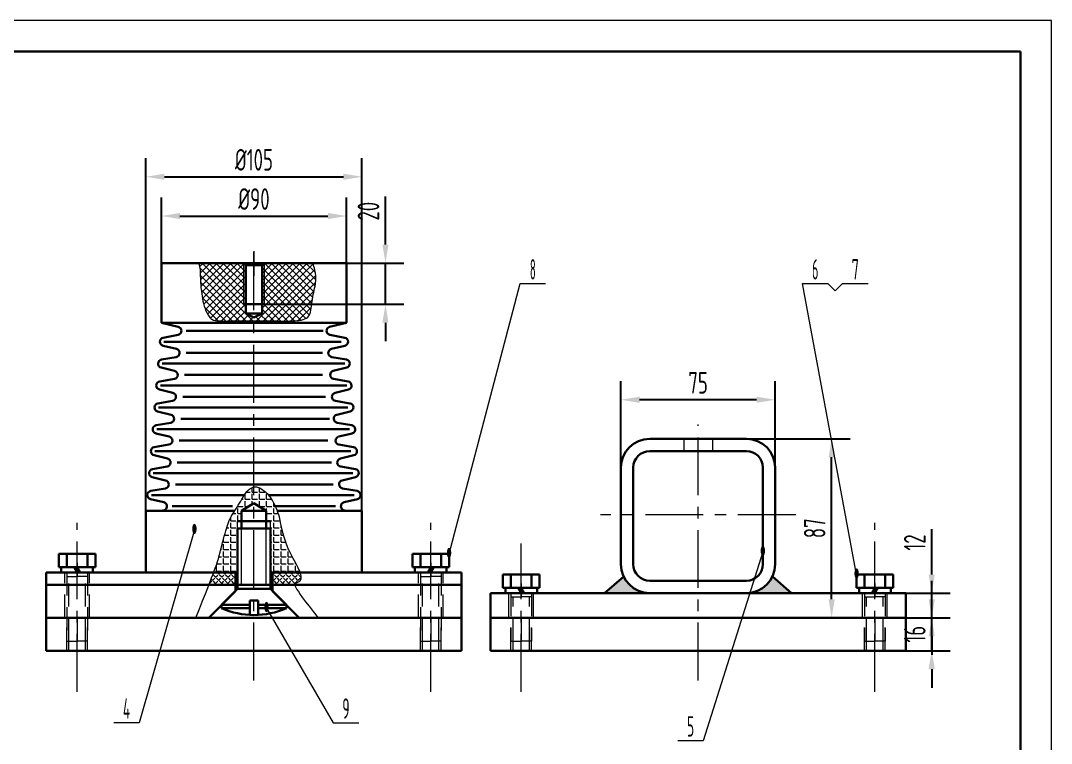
# Model space of a CAD drawing. Header units: millimetres. Extents: x 0 to 1260, y -18 to 891.
# Drawn here: x 759 to 1260, y 540 to 891 of the extents above; entities that cross this region are included whole.
import ezdxf
from ezdxf.enums import TextEntityAlignment as Align

# ---------------------------------------------------------------- set-up
doc = ezdxf.new("R2010")
doc.units = ezdxf.units.MM
doc.header["$LTSCALE"] = 30
doc.linetypes.add('F', pattern=[0.75, 0.5, -0.25])
doc.linetypes.add('G', pattern=[2, 1.25, -0.25, 0.25, -0.25])
doc.layers.get('0').update_dxf_attribs({"lineweight": 30})
doc.layers.get('DEFPOINTS').update_dxf_attribs({"lineweight": 30})
for name, color, linetype, lineweight in [('01', 7, 'Continuous', 30), ('02', 1, 'Continuous', 13), ('02C', 3, 'Continuous', 13), ('04', 2, 'F', 13), ('05', 4, 'G', 13), ('08', 1, 'Continuous', 13), ('11', 3, 'Continuous', 13)]:
    doc.layers.add(name, color=color, linetype=linetype, lineweight=lineweight)
doc.styles.get("Standard").update_dxf_attribs({"font": 'isocp', "width": 0.707, "bigfont": 'intecad.shx'})
doc.dimstyles.new('INTE', dxfattribs={"dimscale": 3, "dimtxt": 3.5, "dimasz": 3, "dimexe": 3, "dimexo": 0, "dimgap": 1, "dimtad": 1, "dimdec": 1, "dimdsep": 46, "dimtxsty": 'Standard', "dimcen": 0, "dimclrd": 1, "dimclre": 1, "dimclrt": 3, "dimaunit": 1, "dimadec": 0, "dimazin": 0, "dimtfac": 1, "dimtmove": 0, "dimatfit": 0, "dimfxl": 1, "dimarcsym": 0})

# ---------------------------------------------------------------- blocks, each defined once
blk = doc.blocks.new('*D21')
at = {"layer": '08', "color": 1, "lineweight": -2, "ltscale": 0.75}
for p, q in [((1201.81, 609.79), (1201.81, 618.79)), ((1189.16, 600.79), (1210.81, 600.79)), ((1201.81, 584.79), (1201.81, 600.79)), ((1189.16, 584.79), (1210.81, 584.79)), ((1201.81, 575.79), (1201.81, 566.79))]:
    blk.add_line(p, q, dxfattribs=at)
at = {"layer": '08', "color": 1, "ltscale": 0.75}
for points in [[(1200.31, 609.79), (1203.31, 609.79), (1201.81, 600.79)], [(1200.31, 575.79), (1203.31, 575.79), (1201.81, 584.79)]]:
    blk.add_solid(points, dxfattribs=at)
at = {"layer": 'DEFPOINTS', "color": 0, "ltscale": 0.75}
for p in [(1189.16, 600.79), (1201.81, 600.79), (1189.16, 584.79)]:
    blk.add_point(p, dxfattribs=at)
at = {"layer": '08', "color": 3, "ltscale": 0.75, "insert": (1193.56, 592.79), "char_height": 10.5, "attachment_point": 5, "rotation": 90}
blk.add_mtext('16', dxfattribs=at)
blk = doc.blocks.new('*D22')
at = {"layer": '08', "color": 1, "lineweight": -2, "ltscale": 0.75}
for p, q in [((1201.81, 621.79), (1201.81, 643.92)), ((1189.16, 612.79), (1210.81, 612.79)), ((1201.81, 600.79), (1201.81, 612.79)), ((1189.16, 600.79), (1210.81, 600.79)), ((1201.81, 591.79), (1201.81, 582.79))]:
    blk.add_line(p, q, dxfattribs=at)
at = {"layer": '08', "color": 1, "ltscale": 0.75}
for points in [[(1200.31, 621.79), (1203.31, 621.79), (1201.81, 612.79)], [(1200.31, 591.79), (1203.31, 591.79), (1201.81, 600.79)]]:
    blk.add_solid(points, dxfattribs=at)
at = {"layer": 'DEFPOINTS', "color": 0, "ltscale": 0.75}
for p in [(1189.16, 612.79), (1201.81, 612.79), (1189.16, 600.79)]:
    blk.add_point(p, dxfattribs=at)
at = {"layer": '08', "color": 3, "ltscale": 0.75, "insert": (1193.56, 637.36), "char_height": 10.5, "attachment_point": 5, "rotation": 90}
blk.add_mtext('12', dxfattribs=at)
blk = doc.blocks.new('*D23')
at = {"layer": '08', "color": 1, "lineweight": -2, "ltscale": 0.75}
for p, q in [((1106.39, 687.79), (1162.13, 687.79)), ((1153.13, 609.79), (1153.13, 678.79)), ((1189.16, 600.79), (1144.13, 600.79))]:
    blk.add_line(p, q, dxfattribs=at)
at = {"layer": '08', "color": 1, "ltscale": 0.75}
for points in [[(1151.63, 678.79), (1154.63, 678.79), (1153.13, 687.79)], [(1151.63, 609.79), (1154.63, 609.79), (1153.13, 600.79)]]:
    blk.add_solid(points, dxfattribs=at)
at = {"layer": 'DEFPOINTS', "color": 0, "ltscale": 0.75}
for p in [(1106.39, 687.79), (1153.13, 687.79), (1189.16, 600.79)]:
    blk.add_point(p, dxfattribs=at)
at = {"layer": '08', "color": 3, "ltscale": 0.75, "insert": (1144.88, 644.29), "char_height": 10.5, "attachment_point": 5, "rotation": 90}
blk.add_mtext('87', dxfattribs=at)
blk = doc.blocks.new('*D24')
at = {"layer": '08', "color": 1, "lineweight": -2, "ltscale": 0.75}
for p, q in [((827.16, 773.19), (827.16, 805.04)), ((917.16, 773.19), (917.16, 805.04)), ((836.16, 796.04), (908.16, 796.04))]:
    blk.add_line(p, q, dxfattribs=at)
at = {"layer": '08', "color": 1, "ltscale": 0.75}
for points in [[(836.16, 797.54), (836.16, 794.54), (827.16, 796.04)], [(908.16, 797.54), (908.16, 794.54), (917.16, 796.04)]]:
    blk.add_solid(points, dxfattribs=at)
at = {"layer": 'DEFPOINTS', "color": 0, "ltscale": 0.75}
for p in [(917.16, 796.04), (827.16, 773.19), (917.16, 773.19)]:
    blk.add_point(p, dxfattribs=at)
at = {"layer": '08', "color": 3, "ltscale": 0.75, "insert": (872.16, 804.29), "char_height": 10.5, "attachment_point": 5}
blk.add_mtext('%%c90', dxfattribs=at)
blk = doc.blocks.new('*D25')
at = {"layer": '08', "color": 1, "lineweight": -2, "ltscale": 0.75}
for p, q in [((819.66, 647.7), (819.66, 824.11)), ((924.66, 643.31), (924.66, 824.11)), ((828.66, 815.11), (915.66, 815.11))]:
    blk.add_line(p, q, dxfattribs=at)
at = {"layer": '08', "color": 1, "ltscale": 0.75}
for points in [[(828.66, 816.61), (828.66, 813.61), (819.66, 815.11)], [(915.66, 816.61), (915.66, 813.61), (924.66, 815.11)]]:
    blk.add_solid(points, dxfattribs=at)
at = {"layer": 'DEFPOINTS', "color": 0, "ltscale": 0.75}
for p in [(924.66, 815.11), (819.66, 647.7), (924.66, 643.31)]:
    blk.add_point(p, dxfattribs=at)
at = {"layer": '08', "color": 3, "ltscale": 0.75, "insert": (872.16, 823.36), "char_height": 10.5, "attachment_point": 5}
blk.add_mtext('%%c105', dxfattribs=at)
blk = doc.blocks.new('*D30')
at = {"layer": '08', "color": 1, "lineweight": -2, "ltscale": 0.75}
for p, q in [((1050.68, 674.41), (1050.68, 715.74)), ((1125.66, 671.11), (1125.66, 715.74)), ((1116.66, 706.74), (1059.68, 706.74))]:
    blk.add_line(p, q, dxfattribs=at)
at = {"layer": '08', "color": 1, "ltscale": 0.75}
for points in [[(1059.68, 708.24), (1059.68, 705.24), (1050.68, 706.74)], [(1116.66, 708.24), (1116.66, 705.24), (1125.66, 706.74)]]:
    blk.add_solid(points, dxfattribs=at)
at = {"layer": 'DEFPOINTS', "color": 0, "ltscale": 0.75}
for p in [(1050.68, 706.74), (1050.68, 674.41), (1125.66, 671.11)]:
    blk.add_point(p, dxfattribs=at)
at = {"layer": '08', "color": 3, "ltscale": 0.75, "insert": (1088.17, 714.99), "char_height": 10.5, "attachment_point": 5}
blk.add_mtext('75', dxfattribs=at)
blk = doc.blocks.new('*D32')
at = {"layer": '08', "color": 1, "lineweight": -2, "ltscale": 0.75}
for p, q in [((936.12, 782.19), (936.12, 805.55)), ((915.91, 773.19), (945.12, 773.19)), ((936.12, 753.19), (936.12, 773.19)), ((874.01, 753.19), (945.12, 753.19)), ((936.12, 744.19), (936.12, 735.19))]:
    blk.add_line(p, q, dxfattribs=at)
at = {"layer": '08', "color": 1, "ltscale": 0.75}
for points in [[(934.62, 782.19), (937.62, 782.19), (936.12, 773.19)], [(934.62, 744.19), (937.62, 744.19), (936.12, 753.19)]]:
    blk.add_solid(points, dxfattribs=at)
at = {"layer": 'DEFPOINTS', "color": 0, "ltscale": 0.75}
for p in [(915.91, 773.19), (936.12, 773.19), (874.01, 753.19)]:
    blk.add_point(p, dxfattribs=at)
at = {"layer": '08', "color": 3, "ltscale": 0.75, "insert": (927.87, 798.37), "char_height": 10.5, "attachment_point": 5, "rotation": 90}
blk.add_mtext('20', dxfattribs=at)
blk = doc.blocks.new('*U56')
at = {"layer": '01'}
for points in [[(415, 292), (25, 292)], [(415, 5), (415, 292)]]:
    blk.add_lwpolyline(points, dxfattribs=at)
at = {"layer": '02'}
for points in [[(420, 297), (0, 297)], [(420, 0), (420, 297)]]:
    blk.add_lwpolyline(points, dxfattribs=at)

msp = doc.modelspace()

# ---------------------------------------------------------------- hatches: boundary and pattern name
at = {"ltscale": 0.75}
for points in [[(1052.01, 620.79, 0.28969), (1064.66, 612.79), (1042.66, 612.79)], [(1124.31, 620.79, -0.28969), (1111.66, 612.79), (1133.66, 612.79)]]:
    msp.add_hatch(color=256, dxfattribs=at).paths.add_polyline_path(points)
at = {"layer": '02', "ltscale": 0.75}
h = msp.add_hatch(dxfattribs=at)
h.set_pattern_fill('ANSI37', color=256, scale=0.75, style=0)
h.set_pattern_definition([(45, (2778.5626, -269.402), (-1.683798, 1.683798), []), (135, (2778.5626, -269.402), (-1.683798, -1.683798), [])])
edge = h.paths.add_edge_path()
edge.add_line((867.16, 773.19), (867.16, 773.19))
edge.add_line((867.16, 773.19), (845.24, 773.19))
edge.add_spline(control_points=[(845.24, 773.19), (846.11, 771.09), (845.96, 765.04), (846.79, 756.86), (848.35, 749.71), (851.76, 745.31), (856.86, 744.92), (863.49, 745.13), (869.25, 745.17), (872.16, 745.16)], knot_values=[2.600882, 2.600882, 2.600882, 2.600882, 9.58944, 18.449346, 28.421198, 30.850792, 34.363706, 42.719943, 51.395843, 51.395843, 51.395843, 51.395843], degree=3, periodic=0)
edge.add_line((872.16, 745.16), (872.16, 746.72))
edge.add_line((872.16, 746.72), (868.16, 748.66))
edge.add_line((868.16, 748.66), (868.16, 748.66))
edge.add_line((868.16, 748.66), (868.16, 753.19))
edge.add_line((868.16, 753.19), (867.16, 753.19))
edge.add_line((867.16, 753.19), (867.16, 773.19))
edge = h.paths.add_edge_path()
edge.add_spline(control_points=[(888.16, 745.02), (889.14, 745.03), (892.73, 745.11), (899.91, 745.62), (900.11, 755.12), (902.32, 762.46), (902.38, 768.15), (901.21, 772.09), (900.91, 773.19)], knot_values=[67.590547, 67.590547, 67.590547, 67.590547, 70.454179, 77.819242, 85.708317, 94.259086, 101.273291, 104.032844, 104.032844, 104.032844, 104.032844], degree=3, periodic=0)
edge.add_line((900.91, 773.19), (888.16, 773.19))
edge.add_line((888.16, 773.19), (888.16, 745.02))
edge = h.paths.add_edge_path()
edge.add_line((888.16, 773.19), (877.16, 773.19))
edge.add_line((877.16, 773.19), (877.16, 753.19))
edge.add_line((877.16, 753.19), (876.16, 753.19))
edge.add_line((876.16, 753.19), (876.16, 748.66))
edge.add_line((876.16, 748.66), (872.16, 746.72))
edge.add_line((872.16, 746.72), (872.16, 745.16))
edge.add_spline(control_points=[(872.16, 745.16), (874.66, 745.16), (880.07, 745.1), (885.17, 744.98), (888.16, 745.02)], knot_values=[51.395843, 51.395843, 51.395843, 51.395843, 58.820979, 67.590547, 67.590547, 67.590547, 67.590547], degree=3, periodic=0)
edge.add_line((888.16, 745.02), (888.16, 773.19))
h.paths.add_polyline_path([(877.16, 773.19), (876.16, 772.19), (876.16, 753.19), (877.16, 753.19)], flags=16)
h.paths.add_polyline_path([(868.16, 772.19), (867.16, 773.19), (867.16, 753.19), (868.16, 753.19)], flags=17)
h = msp.add_hatch(dxfattribs=at)
h.set_pattern_fill('ANGLE', color=256, scale=0.5, style=0)
h.set_pattern_definition([(0, (-605.971, 124.0568), (0, 3.4925), [2.54, -0.9525]), (90, (-605.971, 124.0568), (-3.4925, 2e-16), [2.54, -0.9525])])
edge = h.paths.add_edge_path()
edge.add_line((864.16, 644.2), (864.16, 647.79))
edge.add_line((864.16, 647.79), (866.16, 647.79))
edge.add_line((866.16, 647.79), (866.16, 652.79))
edge.add_line((866.16, 652.79), (872.16, 656.49))
edge.add_line((872.16, 656.49), (872.16, 664.36))
edge.add_spline(control_points=[(872.16, 664.36), (871.79, 664.28), (868.68, 663.2), (865.83, 656.94), (860.49, 649.74), (858.04, 642.04), (855.6, 632.31), (854.28, 627.28), (852.59, 622.79)], knot_values=[4.731954, 4.731954, 4.731954, 4.731954, 5.861898, 14.254739, 23.41038, 33.182903, 44.670798, 47.778571, 47.778571, 47.778571, 47.778571], degree=3, periodic=0)
edge.add_line((852.59, 622.79), (864.16, 622.79))
edge.add_line((864.16, 622.79), (864.16, 644.2))
edge = h.paths.add_edge_path()
edge.add_spline(control_points=[(894.52, 622.79), (893.56, 625.55), (885.75, 638.58), (885.49, 648.47), (881.71, 657.3), (878.24, 661.76), (875.68, 663.52), (873.74, 664.53), (872.56, 664.44), (872.16, 664.36)], knot_values=[47.778571, 47.778571, 47.778571, 47.778571, 52.920714, 67.310286, 76.98728, 81.207891, 83.997645, 86.326587, 87.508144, 87.508144, 87.508144, 87.508144], degree=3, periodic=0)
edge.add_line((872.16, 664.36), (872.16, 656.49))
edge.add_line((872.16, 656.49), (878.16, 652.79))
edge.add_line((878.16, 652.79), (878.16, 647.79))
edge.add_line((878.16, 647.79), (880.16, 647.79))
edge.add_line((880.16, 647.79), (880.16, 644.2))
edge.add_line((880.16, 644.2), (880.16, 622.79))
edge.add_line((880.16, 622.79), (894.52, 622.79))
h = msp.add_hatch(dxfattribs=at)
h.set_pattern_fill('ANGLE', color=256, scale=0.3, angle=45, style=0)
h.set_pattern_definition([(45, (-605.971, 124.0568), (-1.4817423, 1.4817423), [1.524, -0.5715]), (135, (-605.971, 124.0568), (-1.4817423, -1.4817423), [1.524, -0.5715])])
edge = h.paths.add_edge_path()
edge.add_spline(control_points=[(852.59, 622.79), (852.01, 621.25), (851.25, 619.29), (850.28, 616.79)], knot_values=[3.661281, 3.661281, 3.661281, 3.661281, 4.731954, 4.731954, 4.731954, 4.731954], degree=3, periodic=0)
edge.add_line((850.28, 616.79), (863.16, 616.79))
edge.add_line((863.16, 616.79), (863.16, 622.79))
edge.add_line((863.16, 622.79), (852.59, 622.79))
edge = h.paths.add_edge_path()
edge.add_spline(control_points=[(892.11, 616.79), (891.97, 617.59), (895.34, 617.81), (895.42, 620.19), (894.52, 622.79)], knot_values=[87.508144, 87.508144, 87.508144, 87.508144, 88.423411, 93.269842, 93.269842, 93.269842, 93.269842], degree=3, periodic=0)
edge.add_line((894.52, 622.79), (881.16, 622.79))
edge.add_line((881.16, 622.79), (881.16, 616.79))
edge.add_line((881.16, 616.79), (892.11, 616.79))

# ---------------------------------------------------------------- linework, layer by layer
at = {"ltscale": 0.75}
for p, q in [((917.16, 773.19), (827.16, 773.19)), ((827.16, 744.19), (827.16, 773.19)), ((868.16, 772.19), (867.16, 773.19)), ((868.16, 772.19), (876.16, 772.19)), ((876.16, 772.19), (877.16, 773.19)), ((917.16, 744.19), (917.16, 773.19)), ((917.16, 744.19), (827.16, 744.19)), ((835.34, 742.21), (827.16, 744.19)), ((908.99, 742.21), (917.16, 744.19)), ((835.25, 738.3), (828.03, 736.91)), ((839.25, 740.21), (905.86, 740.21)), ((909.08, 738.3), (916.29, 736.91)), ((834.45, 731.42), (827.94, 733)), ((828.41, 734.94), (914.55, 734.94)), ((909.87, 731.42), (916.39, 733)), ((827.2, 726.27), (834.32, 727.5)), ((839.25, 729.48), (905.45, 729.48)), ((917.13, 726.27), (910, 727.5)), ((833.58, 720.77), (827.07, 722.36)), ((827.54, 724.3), (916.42, 724.3)), ((910.75, 720.77), (917.26, 722.36)), ((838.37, 718.83), (905.56, 718.83)), ((826.32, 715.63), (833.45, 716.86)), ((826.66, 713.65), (917.38, 713.65)), ((918, 715.63), (910.88, 716.86)), ((832.71, 710.13), (826.19, 711.71)), ((837.5, 708.19), (906.97, 708.19)), ((911.62, 710.13), (918.13, 711.71)), ((825.45, 704.98), (832.58, 706.22)), ((825.79, 703.01), (917.89, 703.01)), ((918.88, 704.98), (911.75, 706.22)), ((831.83, 699.49), (825.32, 701.07)), ((836.63, 697.54), (908.95, 697.54)), ((912.49, 699.49), (919.01, 701.07)), ((824.58, 694.34), (831.7, 695.57)), ((824.92, 692.37), (918.58, 692.37)), ((919.75, 694.34), (912.62, 695.57)), ((830.96, 688.84), (824.45, 690.42)), ((835.75, 686.9), (908.08, 686.9)), ((913.37, 688.84), (919.88, 690.42)), ((1111.66, 687.79), (1064.66, 687.79)), ((823.7, 683.69), (830.83, 684.93)), ((920.62, 683.69), (913.5, 684.93)), ((1111.66, 681.79), (1064.66, 681.79)), ((830.09, 678.2), (823.57, 679.78)), ((824.04, 681.72), (919.3, 681.72)), ((914.24, 678.2), (920.75, 679.78)), ((822.83, 673.05), (829.96, 674.28)), ((834.88, 676.25), (909.94, 676.25)), ((921.5, 673.05), (914.37, 674.28)), ((1050.66, 673.79), (1050.66, 626.79)), ((1056.66, 673.79), (1056.66, 626.79)), ((1119.66, 626.79), (1119.66, 673.79)), ((1125.66, 626.79), (1125.66, 673.79)), ((829.21, 667.55), (822.7, 669.13)), ((823.17, 671.08), (920.32, 671.08)), ((915.11, 667.55), (921.63, 669.13)), ((821.96, 662.4), (829.08, 663.64)), ((834.01, 665.61), (910.63, 665.61)), ((922.37, 662.4), (915.24, 663.64)), ((828.34, 656.91), (821.83, 658.49)), ((822.3, 660.43), (867.46, 660.43)), ((879.22, 660.43), (920.84, 660.43)), ((915.99, 656.91), (922.5, 658.49)), ((819.66, 652.79), (827.91, 652.96)), ((819.66, 652.79), (862.88, 652.79)), ((819.66, 622.79), (819.66, 652.79)), ((861.77, 654.96), (832.42, 654.96)), ((882.55, 654.96), (911.9, 654.96)), ((883.45, 652.79), (924.66, 652.79)), ((924.66, 652.79), (916.42, 652.96)), ((924.66, 622.79), (924.66, 652.79)), ((864.16, 622.79), (819.66, 622.79)), ((924.66, 622.79), (880.16, 622.79)), ((1052.01, 620.79), (1042.66, 612.79)), ((1064.66, 618.79), (1111.66, 618.79)), ((1124.31, 620.79), (1133.66, 612.79)), ((987.16, 612.79), (1189.16, 612.79)), ((987.16, 612.79), (987.16, 584.79)), ((1189.16, 612.79), (1189.16, 600.79))]:
    msp.add_line(p, q, dxfattribs=at)
for centre, radius, start, end in [((834.87, 740.26), 2, 280.9269, 76.3559), ((909.46, 740.26), 2, 103.6441, 259.0731), ((828.41, 734.94), 2, 100.9269, 256.3559), ((915.92, 734.94), 2, 283.6441, 79.0731), ((833.98, 729.48), 2, 279.8284, 76.3559), ((910.34, 729.48), 2, 103.6441, 260.1716), ((827.54, 724.3), 2, 99.8284, 256.3559), ((916.79, 724.3), 2, 283.6441, 80.1716), ((833.11, 718.83), 2, 279.8284, 76.3559), ((911.22, 718.83), 2, 103.6441, 260.1716), ((826.66, 713.65), 2, 99.8284, 256.3559), ((917.66, 713.65), 2, 283.6441, 80.1716), ((832.24, 708.19), 2, 279.8284, 76.3559), ((912.09, 708.19), 2, 103.6441, 260.1716), ((825.79, 703.01), 2, 99.8284, 256.3559), ((918.54, 703.01), 2, 283.6441, 80.1716), ((831.36, 697.54), 2, 279.8284, 76.3559), ((912.96, 697.54), 2, 103.6441, 260.1716), ((824.92, 692.37), 2, 99.8284, 256.3559), ((919.41, 692.37), 2, 283.6441, 80.1716), ((830.49, 686.9), 2, 279.8284, 76.3559), ((913.84, 686.9), 2, 103.6441, 260.1716), ((1064.66, 673.79), 14, 90, 180), ((1111.66, 673.79), 14, 0, 90), ((824.04, 681.72), 2, 99.8284, 256.3559), ((920.28, 681.72), 2, 283.6441, 80.1716), ((1064.66, 673.79), 8, 90, 180), ((1111.66, 673.79), 8, 0, 90), ((829.62, 676.25), 2, 279.8284, 76.3559), ((914.71, 676.25), 2, 103.6441, 260.1716), ((823.17, 671.08), 2, 99.8284, 256.3559), ((921.16, 671.08), 2, 283.6441, 80.1716), ((828.74, 665.61), 2, 279.8284, 76.3559), ((915.59, 665.61), 2, 103.6441, 260.1716), ((822.3, 660.43), 2, 99.8284, 256.3559), ((922.03, 660.43), 2, 283.6441, 80.1716), ((827.87, 654.96), 2, 271.1848, 76.3559), ((916.46, 654.96), 2, 103.6441, 268.8152), ((1064.66, 626.79), 14, 180, 270), ((1064.66, 626.79), 8, 180, 270), ((1111.66, 626.79), 14, 270, 0), ((1111.66, 626.79), 8, 270, 0)]:
    msp.add_arc(centre, radius, start, end, dxfattribs=at)
at = {"layer": '01', "ltscale": 0.75}
for p, q in [((868.16, 772.19), (868.16, 748.66)), ((876.16, 772.19), (876.16, 748.66)), ((867.16, 753.19), (877.16, 753.19)), ((876.16, 748.66), (868.16, 748.66)), ((868.16, 748.66), (872.16, 746.72)), ((876.16, 748.66), (872.16, 746.72)), ((866.16, 652.79), (872.16, 656.49)), ((878.16, 652.79), (866.16, 652.79)), ((866.16, 644.2), (866.16, 652.79)), ((878.16, 652.79), (872.16, 656.49)), ((878.16, 644.2), (878.16, 652.79)), ((872.16, 647.79), (864.16, 647.79)), ((872.16, 647.79), (880.16, 647.79)), ((864.16, 614.81), (864.16, 644.2)), ((864.16, 644.2), (872.16, 644.2)), ((880.16, 644.2), (872.16, 644.2)), ((880.16, 614.81), (880.16, 644.2)), ((777.28, 631.79), (777.28, 625.39)), ((786.16, 631.79), (777.28, 631.79)), ((781.16, 625.39), (781.16, 631.79)), ((786.16, 631.79), (795.05, 631.79)), ((791.16, 625.39), (791.16, 631.79)), ((795.05, 631.79), (795.05, 625.39)), ((958.16, 631.79), (949.28, 631.79)), ((949.28, 631.79), (949.28, 625.39)), ((953.16, 625.39), (953.16, 631.79)), ((958.16, 631.79), (967.05, 631.79)), ((963.16, 625.39), (963.16, 631.79)), ((967.05, 631.79), (967.05, 625.39)), ((771.16, 616.79), (771.16, 622.79)), ((777.28, 625.39), (786.16, 625.39)), ((786.16, 625.39), (778.46, 625.39)), ((778.46, 625.39), (778.46, 622.79)), ((786.16, 622.79), (784.66, 625.39)), ((786.16, 625.39), (793.86, 625.39)), ((795.05, 625.39), (786.16, 625.39)), ((786.16, 625.39), (787.66, 622.79)), ((793.86, 625.39), (793.86, 622.79)), ((863.16, 613.79), (863.16, 622.79)), ((881.16, 613.79), (881.16, 622.79)), ((949.28, 625.39), (958.16, 625.39)), ((958.16, 625.39), (950.46, 625.39)), ((950.46, 625.39), (950.46, 622.79)), ((958.16, 625.39), (956.66, 622.79)), ((958.16, 622.79), (959.66, 625.39)), ((967.05, 625.39), (958.16, 625.39)), ((958.16, 625.39), (965.86, 625.39)), ((965.86, 625.39), (965.86, 622.79)), ((973.16, 616.79), (973.16, 622.79)), ((1002.16, 621.79), (993.28, 621.79)), ((993.28, 621.79), (993.28, 615.39)), ((997.16, 615.39), (997.16, 621.79)), ((1002.16, 621.79), (1011.05, 621.79)), ((1007.16, 615.39), (1007.16, 621.79)), ((1011.05, 621.79), (1011.05, 615.39)), ((1165.28, 621.79), (1165.28, 615.39)), ((1174.16, 621.79), (1165.28, 621.79)), ((1169.16, 615.39), (1169.16, 621.79)), ((1174.16, 621.79), (1183.05, 621.79)), ((1179.16, 615.39), (1179.16, 621.79)), ((1183.05, 621.79), (1183.05, 615.39)), ((864.16, 616.81), (872.16, 616.81)), ((880.16, 616.81), (872.16, 616.81)), ((863.16, 613.79), (850.16, 600.79)), ((856.36, 607.01), (864.16, 614.81)), ((864.16, 614.81), (872.16, 614.81)), ((880.16, 614.81), (872.16, 614.81)), ((887.96, 607.01), (880.16, 614.81)), ((881.16, 613.79), (894.16, 600.79)), ((993.28, 615.39), (1002.16, 615.39)), ((1002.16, 615.39), (994.46, 615.39)), ((994.46, 615.39), (994.46, 612.79)), ((1002.16, 612.79), (1000.66, 615.39)), ((1002.16, 615.39), (1003.66, 612.79)), ((1011.05, 615.39), (1002.16, 615.39)), ((1002.16, 615.39), (1009.86, 615.39)), ((1009.86, 615.39), (1009.86, 612.79)), ((1165.28, 615.39), (1174.16, 615.39)), ((1166.46, 615.39), (1166.46, 612.79)), ((1174.16, 615.39), (1166.46, 615.39)), ((1174.16, 615.39), (1172.66, 612.79)), ((1174.16, 615.39), (1181.86, 615.39)), ((1183.05, 615.39), (1174.16, 615.39)), ((1174.16, 612.79), (1175.66, 615.39)), ((1181.86, 615.39), (1181.86, 612.79)), ((856.36, 607.01), (870.16, 607.01)), ((856.36, 605.51), (856.36, 607.01)), ((870.16, 609.11), (872.16, 609.11)), ((870.16, 602.14), (870.16, 609.11)), ((874.16, 609.11), (872.16, 609.11)), ((874.16, 602.14), (874.16, 609.11)), ((887.96, 607.01), (874.16, 607.01)), ((887.96, 605.51), (887.96, 607.01)), ((870.16, 605.51), (856.36, 605.51)), ((874.16, 605.51), (887.96, 605.51)), ((1189.16, 584.79), (1189.16, 600.79))]:
    msp.add_line(p, q, dxfattribs=at)
at = {"layer": '01', "color": 7, "linetype": 'Continuous', "ltscale": 0.75}
for p, q in [((771.16, 622.79), (864.16, 622.79)), ((880.16, 622.79), (973.16, 622.79)), ((771.16, 616.79), (864.16, 616.79)), ((771.16, 616.79), (771.16, 584.79)), ((880.16, 616.79), (973.16, 616.79)), ((973.16, 616.79), (973.16, 584.79)), ((973.16, 600.79), (771.16, 600.79)), ((1189.16, 600.79), (987.16, 600.79)), ((973.16, 584.79), (771.16, 584.79)), ((1189.16, 584.79), (987.16, 584.79))]:
    msp.add_line(p, q, dxfattribs=at)
at = {"layer": '01', "ltscale": 0.75}
msp.add_arc((872.16, 640.3), 38.21, 245.5768, 294.4232, dxfattribs=at)
at = {"layer": '02', "ltscale": 0.75}
for p, q in [((867.16, 773.19), (867.16, 753.19)), ((877.16, 773.19), (877.16, 753.19)), ((967.05, 631.79), (1001.6, 763.17)), ((1001.6, 763.17), (1014, 763.17)), ((1165.28, 621.79), (1138.95, 763.17)), ((1138.95, 763.17), (1151.35, 763.17)), ((1151.35, 763.17), (1154.89, 759.64)), ((1154.89, 759.64), (1158.42, 763.17)), ((1158.42, 763.17), (1170.82, 763.17)), ((864.16, 644.2), (864.16, 647.79)), ((880.16, 644.2), (880.16, 647.79)), ((843.21, 643.45), (816.41, 549.72)), ((866.16, 616.81), (866.16, 644.2)), ((878.16, 616.81), (878.16, 644.2)), ((1119.66, 632.79), (1090.71, 541.05)), ((878.26, 605.51), (910.71, 549.72)), ((816.41, 549.72), (804.01, 549.72)), ((910.71, 549.72), (923.11, 549.72)), ((1090.71, 541.05), (1078.31, 541.05))]:
    msp.add_line(p, q, dxfattribs=at)
at = {"layer": '02C', "ltscale": 0.75}
for points, knots in [([(845.24, 773.19), (846.11, 771.09), (845.96, 765.04), (846.79, 756.86), (848.35, 749.71), (851.76, 745.31), (856.86, 744.92), (865.89, 745.2), (878.32, 745.17), (889.25, 744.87), (899.91, 745.62), (900.11, 755.12), (902.32, 762.46), (902.38, 768.15), (901.21, 772.09), (900.91, 773.19)], [2.600882, 2.600882, 2.600882, 2.600882, 9.58944, 18.449346, 28.421198, 30.850792, 34.363706, 42.719943, 58.820979, 70.454179, 77.819242, 85.708317, 94.259086, 101.273291, 104.032844, 104.032844, 104.032844, 104.032844]), ([(843.93, 600.79), (853.79, 625.43), (855.33, 631.23), (858.04, 642.04), (860.49, 649.74), (865.83, 656.94), (868.86, 663.6), (873.4, 664.71), (875.68, 663.52), (878.24, 661.76), (881.71, 657.3), (885.49, 648.47), (885.79, 636.93), (899.16, 616.79), (889.81, 617.64), (903.37, 600.79)], [2.009248, 2.009248, 2.009248, 2.009248, 7.839727, 19.327622, 29.100145, 38.255786, 46.648626, 48.960128, 51.289069, 54.078823, 58.299435, 67.976429, 82.366, 92.354575, 94.893812, 94.893812, 94.893812, 94.893812])]:
    msp.add_open_spline(points, degree=3, knots=knots, dxfattribs=at)
at = {"layer": '04', "color": 2, "linetype": 'F', "ltscale": 0.75}
for p, q in [((1081.16, 687.79), (1081.16, 681.79)), ((1095.16, 687.79), (1095.16, 681.79)), ((778.46, 622.79), (786.16, 622.79)), ((780.16, 600.79), (780.16, 622.79)), ((781.16, 622.79), (781.16, 589.39)), ((793.86, 622.79), (786.16, 622.79)), ((791.16, 622.79), (791.16, 589.39)), ((792.16, 600.79), (792.16, 622.79)), ((950.46, 622.79), (958.16, 622.79)), ((952.16, 600.79), (952.16, 622.79)), ((953.16, 622.79), (953.16, 589.39)), ((965.86, 622.79), (958.16, 622.79)), ((963.16, 622.79), (963.16, 589.39)), ((964.16, 600.79), (964.16, 622.79)), ((781.16, 620.89), (786.16, 620.89)), ((782.16, 589.39), (782.16, 620.89)), ((791.16, 620.89), (786.16, 620.89)), ((790.16, 589.39), (790.16, 620.89)), ((953.16, 620.89), (958.16, 620.89)), ((954.16, 589.39), (954.16, 620.89)), ((963.16, 620.89), (958.16, 620.89)), ((962.16, 589.39), (962.16, 620.89)), ((994.46, 612.79), (1002.16, 612.79)), ((996.16, 600.79), (996.16, 612.79)), ((997.16, 612.79), (997.16, 589.39)), ((1009.86, 612.79), (1002.16, 612.79)), ((1007.16, 612.79), (1007.16, 589.39)), ((1008.16, 600.79), (1008.16, 612.79)), ((1166.46, 612.79), (1174.16, 612.79)), ((1168.16, 600.79), (1168.16, 612.79)), ((1169.16, 612.79), (1169.16, 589.39)), ((1181.86, 612.79), (1174.16, 612.79)), ((1179.16, 612.79), (1179.16, 589.39)), ((1180.16, 600.79), (1180.16, 612.79)), ((997.16, 610.89), (1002.16, 610.89)), ((998.16, 589.39), (998.16, 610.89)), ((1007.16, 610.89), (1002.16, 610.89)), ((1006.16, 589.39), (1006.16, 610.89)), ((1169.16, 610.89), (1174.16, 610.89)), ((1170.16, 589.39), (1170.16, 610.89)), ((1179.16, 610.89), (1174.16, 610.89)), ((1178.16, 589.39), (1178.16, 610.89)), ((781.16, 584.79), (781.16, 600.79)), ((782.16, 584.79), (782.16, 600.79)), ((786.16, 600.79), (786.16, 584.79)), ((790.16, 584.79), (790.16, 600.79)), ((791.16, 584.79), (791.16, 600.79)), ((953.16, 584.79), (953.16, 600.79)), ((954.16, 584.79), (954.16, 600.79)), ((958.16, 600.79), (958.16, 584.79)), ((962.16, 584.79), (962.16, 600.79)), ((963.16, 584.79), (963.16, 600.79)), ((997.16, 584.79), (997.16, 600.79)), ((998.16, 584.79), (998.16, 600.79)), ((1002.16, 600.79), (1002.16, 584.79)), ((1006.16, 584.79), (1006.16, 600.79)), ((1007.16, 584.79), (1007.16, 600.79)), ((1169.16, 584.79), (1169.16, 600.79)), ((1170.16, 584.79), (1170.16, 600.79)), ((1174.16, 600.79), (1174.16, 584.79)), ((1178.16, 584.79), (1178.16, 600.79)), ((1179.16, 584.79), (1179.16, 600.79)), ((781.16, 589.39), (786.16, 589.39)), ((791.16, 589.39), (786.16, 589.39)), ((953.16, 589.39), (958.16, 589.39)), ((963.16, 589.39), (958.16, 589.39)), ((997.16, 589.39), (1002.16, 589.39)), ((1007.16, 589.39), (1002.16, 589.39)), ((1169.16, 589.39), (1174.16, 589.39)), ((1179.16, 589.39), (1174.16, 589.39))]:
    msp.add_line(p, q, dxfattribs=at)
at = {"layer": '05', "color": 4, "linetype": 'G', "ltscale": 0.75}
for p, q in [((872.16, 570.3), (872.16, 783.59)), ((1088.16, 570.3), (1088.16, 694.72)), ((1135.66, 650.89), (1040.66, 650.89))]:
    msp.add_line(p, q, dxfattribs=at)
at = {"layer": '05', "ltscale": 0.75}
for p, q in [((872.16, 778.99), (872.16, 766.99)), ((786.16, 564.79), (786.16, 646.94)), ((1002.16, 564.79), (1002.16, 636.94)), ((786.16, 627.49), (786.16, 620.7)), ((958.16, 627.49), (958.16, 620.7)), ((1002.16, 617.49), (1002.16, 610.7)), ((1174.16, 617.49), (1174.16, 610.7))]:
    msp.add_line(p, q, dxfattribs=at)
at = {"layer": '05', "color": 142, "linetype": 'G', "ltscale": 0.75}
for p, q in [((958.16, 564.79), (958.16, 646.94)), ((1174.16, 564.79), (1174.16, 646.94))]:
    msp.add_line(p, q, dxfattribs=at)

# ---------------------------------------------------------------- block references
at = {"layer": '01', "xscale": 3, "yscale": 3, "zscale": 3}
msp.add_blockref('*U56', (0, 0), dxfattribs=at)

# ---------------------------------------------------------------- texts
at = {"layer": '02', "ltscale": 0.75, "width": 0.605172}
for p, p2 in [((842.01, 641.45), (844.41, 641.45)), ((965.85, 629.79), (968.25, 629.79)), ((1118.46, 630.79), (1120.86, 630.79)), ((1164.08, 619.79), (1166.48, 619.79)), ((877.06, 603.51), (879.46, 603.51))]:
    msp.add_text('●', height=4, dxfattribs=at).set_placement(p, p2, align=Align.FIT)
at = {"layer": '11', "ltscale": 0.75}
for s, width, p, p2 in [('8', 0.514182, (1006.4, 765.17), (1009.2, 765.17)), ('6', 0.520483, (1143.61, 765.17), (1146.7, 765.17)), ('7', 0.654873, (1162.84, 765.17), (1166.41, 765.17)), ('4', 0.543846, (808.46, 551.72), (811.96, 551.72)), ('9', 0.579528, (915.13, 551.72), (918.69, 551.72)), ('5', 0.597713, (1082.76, 543.05), (1086.25, 543.05))]:
    msp.add_text(s, height=9.9, dxfattribs=dict(at, width=width)).set_placement(p, p2, align=Align.FIT)

# ---------------------------------------------------------------- dimensions: what is measured, and where the dimension line sits
at = {"layer": '08', "ltscale": 0.75}
for base, p1, p2, picture, middle in [((924.66, 815.11), (819.66, 647.7), (924.66, 643.31), '*D25', (872.16, 823.36)), ((917.16, 796.04), (827.16, 773.19), (917.16, 773.19), '*D24', (872.16, 804.29))]:
    dim = msp.add_linear_dim(base=base, p1=p1, p2=p2, text='%%c<>', dimstyle='INTE', dxfattribs=at)
    dim.commit()
    dim.dimension.update_dxf_attribs({"geometry": picture, "text_midpoint": middle})
for base, p1, p2, picture, middle in [((936.12, 773.19), (874.01, 753.19), (915.91, 773.19), '*D32', (927.87, 798.37)), ((1153.13, 687.79), (1189.16, 600.79), (1106.39, 687.79), '*D23', (1144.88, 644.29)), ((1201.81, 612.79), (1189.16, 600.79), (1189.16, 612.79), '*D22', (1193.56, 637.36))]:
    dim = msp.add_linear_dim(base=base, p1=p1, p2=p2, angle=90, dimstyle='INTE', dxfattribs=at)
    dim.commit()
    dim.dimension.update_dxf_attribs({"geometry": picture, "text_midpoint": middle})
dim = msp.add_linear_dim(base=(1050.68, 706.74), p1=(1125.66, 671.11), p2=(1050.68, 674.41), dimstyle='INTE', dxfattribs=at)
dim.commit()
dim.dimension.update_dxf_attribs({"geometry": '*D30', "text_midpoint": (1088.17, 714.99)})
dim = msp.add_linear_dim(base=(1201.81, 600.79), p1=(1189.16, 584.79), p2=(1189.16, 600.79), angle=90, dimstyle='INTE', dxfattribs=at)
dim.commit()
dim.dimension.update_dxf_attribs({"geometry": '*D21', "text_midpoint": (1201.81, 592.79), "dimtype": 160})

doc.saveas('drawing.dxf')
